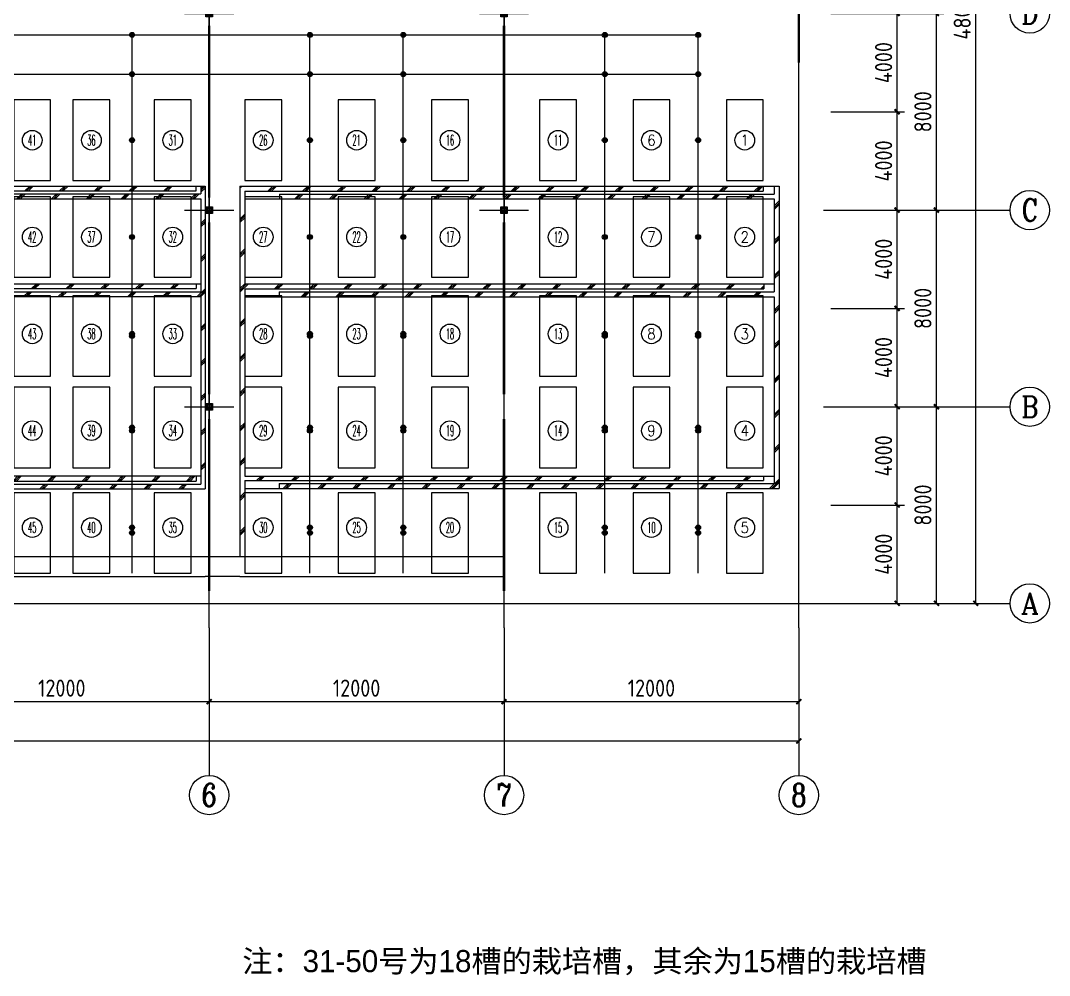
# Model space of a CAD drawing. Header units: inches. Extents: x 185496 to 352137, y 107182 to 179410.
# Drawn here: x 308576 to 350454, y 107182 to 146032 of the extents above; entities that cross this region are included whole.
import ezdxf
from ezdxf.enums import TextEntityAlignment as Align

# ---------------------------------------------------------------- set-up
doc = ezdxf.new("R2010")
doc.units = ezdxf.units.IN
doc.header["$MEASUREMENT"] = 0
doc.linetypes.add('DOTE', pattern=[2.42, 2, -0.2, 0.02, -0.2])
for name, color, linetype in [('AXIS', 3, 'Continuous'), ('AXIS_TEXT', 7, 'Continuous'), ('DOTE', 8, 'DOTE')]:
    doc.layers.add(name, color=color, linetype=linetype)
doc.styles.add('_TCH_AXIS', font='COMPLEX', dxfattribs={"bigfont": 'GBCBIG'})
doc.styles.add('COMPLEX', font='COMPLEX')
doc.styles.get("Standard").update_dxf_attribs({"font": 'arial.ttf'})
doc.styles.add('STANDARD_T3', font='gbenor.shx', dxfattribs={"bigfont": 'gbcbig.shx'})
doc.dimstyles.new('_TCH_ARCH&&200', dxfattribs={"dimtxt": 700, "dimasz": 200, "dimexe": 300, "dimexo": 300, "dimgap": 200, "dimtad": 1, "dimdec": 0, "dimzin": 0, "dimdsep": 46, "dimtxsty": 'STANDARD_T3', "dimblk": 'ARCHTICK', "dimcen": 0.09, "dimclrt": 7, "dimadec": 0, "dimazin": 2, "dimtfac": 1, "dimtdec": 0, "dimtix": 1, "dimtmove": 2, "dimatfit": 3, "dimtolj": 1, "dimtzin": 0, "dimarcsym": 0})

# ---------------------------------------------------------------- blocks, each defined once
blk = doc.blocks.new('_ArchTick')
at = {"color": 0, "linetype": 'ByBlock', "const_width": 0.4}
blk.add_lwpolyline([(-0.5, -0.5), (0.5, 0.5)], dxfattribs=at)
blk = doc.blocks.new('*D171')
at = {"layer": 'AXIS', "color": 0, "lineweight": -2, "transparency": 16777216}
for p, q in [((341554, 126321), (344554, 126321)), ((344254, 122321), (344254, 126321)), ((341554, 122321), (344554, 122321))]:
    blk.add_line(p, q, dxfattribs=at)
at = {"layer": 'Defpoints', "color": 0, "transparency": 16777216}
for p in [(341254, 126321), (344254, 126321), (341254, 122321)]:
    blk.add_point(p, dxfattribs=at)
at = {"layer": 'AXIS', "color": 0, "lineweight": -2, "transparency": 16777216, "xscale": 200, "yscale": 200, "zscale": 200}
for p, rotation in [((344254, 126321), 90), ((344254, 122321), 270)]:
    blk.add_blockref('_ArchTick', p, dxfattribs=dict(at, rotation=rotation))
at = {"layer": 'AXIS', "color": 7, "transparency": 16777216, "insert": (343704, 124321), "char_height": 700, "attachment_point": 5, "rotation": 90, "style": 'STANDARD_T3'}
blk.add_mtext('\\A1;4000', dxfattribs=at)
blk = doc.blocks.new('*D172')
at = {"layer": 'AXIS', "color": 0, "lineweight": -2, "transparency": 16777216}
for p, q in [((341554, 130321), (344554, 130321)), ((344254, 126321), (344254, 130321)), ((341554, 126321), (344554, 126321))]:
    blk.add_line(p, q, dxfattribs=at)
at = {"layer": 'Defpoints', "color": 0, "transparency": 16777216}
for p in [(341254, 130321), (344254, 130321), (341254, 126321)]:
    blk.add_point(p, dxfattribs=at)
at = {"layer": 'AXIS', "color": 0, "lineweight": -2, "transparency": 16777216, "xscale": 200, "yscale": 200, "zscale": 200}
for p, rotation in [((344254, 130321), 90), ((344254, 126321), 270)]:
    blk.add_blockref('_ArchTick', p, dxfattribs=dict(at, rotation=rotation))
at = {"layer": 'AXIS', "color": 7, "transparency": 16777216, "insert": (343704, 128321), "char_height": 700, "attachment_point": 5, "rotation": 90, "style": 'STANDARD_T3'}
blk.add_mtext('\\A1;4000', dxfattribs=at)
blk = doc.blocks.new('*D173')
at = {"layer": 'AXIS', "color": 0, "lineweight": -2, "transparency": 16777216}
for p, q in [((341554, 134321), (344554, 134321)), ((344254, 130321), (344254, 134321)), ((341554, 130321), (344554, 130321))]:
    blk.add_line(p, q, dxfattribs=at)
at = {"layer": 'Defpoints', "color": 0, "transparency": 16777216}
for p in [(341254, 134321), (344254, 134321), (341254, 130321)]:
    blk.add_point(p, dxfattribs=at)
at = {"layer": 'AXIS', "color": 0, "lineweight": -2, "transparency": 16777216, "xscale": 200, "yscale": 200, "zscale": 200}
for p, rotation in [((344254, 134321), 90), ((344254, 130321), 270)]:
    blk.add_blockref('_ArchTick', p, dxfattribs=dict(at, rotation=rotation))
at = {"layer": 'AXIS', "color": 7, "transparency": 16777216, "insert": (343704, 132321), "char_height": 700, "attachment_point": 5, "rotation": 90, "style": 'STANDARD_T3'}
blk.add_mtext('\\A1;4000', dxfattribs=at)
blk = doc.blocks.new('*D174')
at = {"layer": 'AXIS', "color": 0, "lineweight": -2, "transparency": 16777216}
for p, q in [((341554, 138321), (344554, 138321)), ((344254, 134321), (344254, 138321)), ((341554, 134321), (344554, 134321))]:
    blk.add_line(p, q, dxfattribs=at)
at = {"layer": 'Defpoints', "color": 0, "transparency": 16777216}
for p in [(341254, 138321), (344254, 138321), (341254, 134321)]:
    blk.add_point(p, dxfattribs=at)
at = {"layer": 'AXIS', "color": 0, "lineweight": -2, "transparency": 16777216, "xscale": 200, "yscale": 200, "zscale": 200}
for p, rotation in [((344254, 138321), 90), ((344254, 134321), 270)]:
    blk.add_blockref('_ArchTick', p, dxfattribs=dict(at, rotation=rotation))
at = {"layer": 'AXIS', "color": 7, "transparency": 16777216, "insert": (343704, 136321), "char_height": 700, "attachment_point": 5, "rotation": 90, "style": 'STANDARD_T3'}
blk.add_mtext('\\A1;4000', dxfattribs=at)
blk = doc.blocks.new('*D175')
at = {"layer": 'AXIS', "color": 0, "lineweight": -2, "transparency": 16777216}
for p, q in [((341554, 142321), (344554, 142321)), ((344254, 138321), (344254, 142321)), ((341554, 138321), (344554, 138321))]:
    blk.add_line(p, q, dxfattribs=at)
at = {"layer": 'Defpoints', "color": 0, "transparency": 16777216}
for p in [(341254, 142321), (344254, 142321), (341254, 138321)]:
    blk.add_point(p, dxfattribs=at)
at = {"layer": 'AXIS', "color": 0, "lineweight": -2, "transparency": 16777216, "xscale": 200, "yscale": 200, "zscale": 200}
for p, rotation in [((344254, 142321), 90), ((344254, 138321), 270)]:
    blk.add_blockref('_ArchTick', p, dxfattribs=dict(at, rotation=rotation))
at = {"layer": 'AXIS', "color": 7, "transparency": 16777216, "insert": (343704, 140321), "char_height": 700, "attachment_point": 5, "rotation": 90, "style": 'STANDARD_T3'}
blk.add_mtext('\\A1;4000', dxfattribs=at)
blk = doc.blocks.new('*D176')
at = {"layer": 'AXIS', "color": 0, "lineweight": -2, "transparency": 16777216}
for p, q in [((341554, 146321), (344554, 146321)), ((344254, 142321), (344254, 146321)), ((341554, 142321), (344554, 142321))]:
    blk.add_line(p, q, dxfattribs=at)
at = {"layer": 'Defpoints', "color": 0, "transparency": 16777216}
for p in [(341254, 146321), (344254, 146321), (341254, 142321)]:
    blk.add_point(p, dxfattribs=at)
at = {"layer": 'AXIS', "color": 0, "lineweight": -2, "transparency": 16777216, "xscale": 200, "yscale": 200, "zscale": 200}
for p, rotation in [((344254, 146321), 90), ((344254, 142321), 270)]:
    blk.add_blockref('_ArchTick', p, dxfattribs=dict(at, rotation=rotation))
at = {"layer": 'AXIS', "color": 7, "transparency": 16777216, "insert": (343704, 144321), "char_height": 700, "attachment_point": 5, "rotation": 90, "style": 'STANDARD_T3'}
blk.add_mtext('\\A1;4000', dxfattribs=at)
blk = doc.blocks.new('*D183')
at = {"layer": 'AXIS', "color": 0, "lineweight": -2, "transparency": 16777216}
for p, q in [((341554, 130321), (346154, 130321)), ((345854, 122321), (345854, 130321)), ((341554, 122321), (346154, 122321))]:
    blk.add_line(p, q, dxfattribs=at)
at = {"layer": 'Defpoints', "color": 0, "transparency": 16777216}
for p in [(341254, 130321), (345854, 130321), (341254, 122321)]:
    blk.add_point(p, dxfattribs=at)
at = {"layer": 'AXIS', "color": 0, "lineweight": -2, "transparency": 16777216, "xscale": 200, "yscale": 200, "zscale": 200}
for p, rotation in [((345854, 130321), 90), ((345854, 122321), 270)]:
    blk.add_blockref('_ArchTick', p, dxfattribs=dict(at, rotation=rotation))
at = {"layer": 'AXIS', "color": 7, "transparency": 16777216, "insert": (345304, 126321), "char_height": 700, "attachment_point": 5, "rotation": 90, "style": 'STANDARD_T3'}
blk.add_mtext('\\A1;8000', dxfattribs=at)
blk = doc.blocks.new('*D184')
at = {"layer": 'AXIS', "color": 0, "lineweight": -2, "transparency": 16777216}
for p, q in [((341554, 138321), (346154, 138321)), ((345854, 130321), (345854, 138321)), ((341554, 130321), (346154, 130321))]:
    blk.add_line(p, q, dxfattribs=at)
at = {"layer": 'Defpoints', "color": 0, "transparency": 16777216}
for p in [(341254, 138321), (345854, 138321), (341254, 130321)]:
    blk.add_point(p, dxfattribs=at)
at = {"layer": 'AXIS', "color": 0, "lineweight": -2, "transparency": 16777216, "xscale": 200, "yscale": 200, "zscale": 200}
for p, rotation in [((345854, 138321), 90), ((345854, 130321), 270)]:
    blk.add_blockref('_ArchTick', p, dxfattribs=dict(at, rotation=rotation))
at = {"layer": 'AXIS', "color": 7, "transparency": 16777216, "insert": (345304, 134321), "char_height": 700, "attachment_point": 5, "rotation": 90, "style": 'STANDARD_T3'}
blk.add_mtext('\\A1;8000', dxfattribs=at)
blk = doc.blocks.new('*D185')
at = {"layer": 'AXIS', "color": 0, "lineweight": -2, "transparency": 16777216}
for p, q in [((341554, 146321), (346154, 146321)), ((345854, 138321), (345854, 146321)), ((341554, 138321), (346154, 138321))]:
    blk.add_line(p, q, dxfattribs=at)
at = {"layer": 'Defpoints', "color": 0, "transparency": 16777216}
for p in [(341254, 146321), (345854, 146321), (341254, 138321)]:
    blk.add_point(p, dxfattribs=at)
at = {"layer": 'AXIS', "color": 0, "lineweight": -2, "transparency": 16777216, "xscale": 200, "yscale": 200, "zscale": 200}
for p, rotation in [((345854, 146321), 90), ((345854, 138321), 270)]:
    blk.add_blockref('_ArchTick', p, dxfattribs=dict(at, rotation=rotation))
at = {"layer": 'AXIS', "color": 7, "transparency": 16777216, "insert": (345304, 142321), "char_height": 700, "attachment_point": 5, "rotation": 90, "style": 'STANDARD_T3'}
blk.add_mtext('\\A1;8000', dxfattribs=at)
blk = doc.blocks.new('*D189')
at = {"layer": 'AXIS', "color": 0, "lineweight": -2, "transparency": 16777216}
for p, q in [((341554, 170321), (347754, 170321)), ((347454, 122321), (347454, 170321)), ((341554, 122321), (347754, 122321))]:
    blk.add_line(p, q, dxfattribs=at)
at = {"layer": 'Defpoints', "color": 0, "transparency": 16777216}
for p in [(341254, 170321), (347454, 170321), (341254, 122321)]:
    blk.add_point(p, dxfattribs=at)
at = {"layer": 'AXIS', "color": 0, "lineweight": -2, "transparency": 16777216, "xscale": 200, "yscale": 200, "zscale": 200}
for p, rotation in [((347454, 170321), 90), ((347454, 122321), 270)]:
    blk.add_blockref('_ArchTick', p, dxfattribs=dict(at, rotation=rotation))
at = {"layer": 'AXIS', "color": 7, "transparency": 16777216, "insert": (346904, 146321), "char_height": 700, "attachment_point": 5, "rotation": 90, "style": 'STANDARD_T3'}
blk.add_mtext('\\A1;48000', dxfattribs=at)
blk = doc.blocks.new('*D202')
at = {"layer": 'AXIS', "color": 0, "lineweight": -2, "transparency": 16777216}
for p, q in [((304254, 121021), (304254, 118021)), ((316254, 121021), (316254, 118021)), ((304254, 118321), (316254, 118321))]:
    blk.add_line(p, q, dxfattribs=at)
at = {"layer": 'Defpoints', "color": 0, "transparency": 16777216}
for p in [(304254, 121321), (316254, 121321), (316254, 118321)]:
    blk.add_point(p, dxfattribs=at)
at = {"layer": 'AXIS', "color": 0, "lineweight": -2, "transparency": 16777216, "xscale": 200, "yscale": 200, "zscale": 200, "rotation": 180}
blk.add_blockref('_ArchTick', (304254, 118321), dxfattribs=at)
at = {"layer": 'AXIS', "color": 0, "lineweight": -2, "transparency": 16777216, "xscale": 200, "yscale": 200, "zscale": 200}
blk.add_blockref('_ArchTick', (316254, 118321), dxfattribs=at)
at = {"layer": 'AXIS', "color": 7, "transparency": 16777216, "insert": (310254, 118871), "char_height": 700, "attachment_point": 5, "style": 'STANDARD_T3'}
blk.add_mtext('\\A1;12000', dxfattribs=at)
blk = doc.blocks.new('*D203')
at = {"layer": 'AXIS', "color": 0, "lineweight": -2, "transparency": 16777216}
for p, q in [((316254, 121021), (316254, 118021)), ((328254, 121021), (328254, 118021)), ((316254, 118321), (328254, 118321))]:
    blk.add_line(p, q, dxfattribs=at)
at = {"layer": 'Defpoints', "color": 0, "transparency": 16777216}
for p in [(316254, 121321), (328254, 121321), (328254, 118321)]:
    blk.add_point(p, dxfattribs=at)
at = {"layer": 'AXIS', "color": 0, "lineweight": -2, "transparency": 16777216, "xscale": 200, "yscale": 200, "zscale": 200, "rotation": 180}
blk.add_blockref('_ArchTick', (316254, 118321), dxfattribs=at)
at = {"layer": 'AXIS', "color": 0, "lineweight": -2, "transparency": 16777216, "xscale": 200, "yscale": 200, "zscale": 200}
blk.add_blockref('_ArchTick', (328254, 118321), dxfattribs=at)
at = {"layer": 'AXIS', "color": 7, "transparency": 16777216, "insert": (322254, 118871), "char_height": 700, "attachment_point": 5, "style": 'STANDARD_T3'}
blk.add_mtext('\\A1;12000', dxfattribs=at)
blk = doc.blocks.new('*D204')
at = {"layer": 'AXIS', "color": 0, "lineweight": -2, "transparency": 16777216}
for p, q in [((328254, 121021), (328254, 118021)), ((340254, 121021), (340254, 118021)), ((328254, 118321), (340254, 118321))]:
    blk.add_line(p, q, dxfattribs=at)
at = {"layer": 'Defpoints', "color": 0, "transparency": 16777216}
for p in [(328254, 121321), (340254, 121321), (340254, 118321)]:
    blk.add_point(p, dxfattribs=at)
at = {"layer": 'AXIS', "color": 0, "lineweight": -2, "transparency": 16777216, "xscale": 200, "yscale": 200, "zscale": 200, "rotation": 180}
blk.add_blockref('_ArchTick', (328254, 118321), dxfattribs=at)
at = {"layer": 'AXIS', "color": 0, "lineweight": -2, "transparency": 16777216, "xscale": 200, "yscale": 200, "zscale": 200}
blk.add_blockref('_ArchTick', (340254, 118321), dxfattribs=at)
at = {"layer": 'AXIS', "color": 7, "transparency": 16777216, "insert": (334254, 118871), "char_height": 700, "attachment_point": 5, "style": 'STANDARD_T3'}
blk.add_mtext('\\A1;12000', dxfattribs=at)
blk = doc.blocks.new('*D205')
at = {"layer": 'AXIS', "color": 0, "lineweight": -2, "transparency": 16777216}
for p, q in [((256254, 121021), (256254, 116421)), ((340254, 121021), (340254, 116421)), ((256254, 116721), (340254, 116721))]:
    blk.add_line(p, q, dxfattribs=at)
at = {"layer": 'Defpoints', "color": 0, "transparency": 16777216}
for p in [(256254, 121321), (340254, 121321), (340254, 116721)]:
    blk.add_point(p, dxfattribs=at)
at = {"layer": 'AXIS', "color": 0, "lineweight": -2, "transparency": 16777216, "xscale": 200, "yscale": 200, "zscale": 200, "rotation": 180}
blk.add_blockref('_ArchTick', (256254, 116721), dxfattribs=at)
at = {"layer": 'AXIS', "color": 0, "lineweight": -2, "transparency": 16777216, "xscale": 200, "yscale": 200, "zscale": 200}
blk.add_blockref('_ArchTick', (340254, 116721), dxfattribs=at)
at = {"layer": 'AXIS', "color": 7, "transparency": 16777216, "insert": (298254, 117271), "char_height": 700, "attachment_point": 5, "style": 'STANDARD_T3'}
blk.add_mtext('\\A1;84000', dxfattribs=at)
blk = doc.blocks.new('_AXISO')
blk.add_circle((0, 0), 0.5)
at = {"layer": 'AXIS_TEXT', "style": 'COMPLEX', "width": 1.041667}
blk.add_attdef('A', text='', height=0.56, dxfattribs=at).set_placement((-0.25, -0.28), (0.25, -0.28), align=Align.FIT)
blk = doc.blocks.new('1')
at = {"color": 1}
for p, q in [((60056, 73131), (60056, 71131)), ((59056, 72131), (61056, 72131)), ((59921, 72236), (60191, 72236)), ((59951, 71996), (59951, 72266)), ((60161, 72266), (60161, 71996)), ((60191, 72026), (59921, 72026))]:
    blk.add_line(p, q, dxfattribs=at)
at = {"color": 3}
for points in [[(59921, 72266), (60191, 72266), (60191, 71996), (59921, 71996)], [(59981, 72206), (60131, 72206), (60131, 72056), (59981, 72056)], [(59985, 72202), (60127, 72202), (60127, 72060), (59985, 72060)]]:
    blk.add_lwpolyline(points, close=True, dxfattribs=at)
for centre in [(59951, 72236), (59951, 72026), (60161, 72236), (60161, 72026)]:
    blk.add_circle(centre, 10, dxfattribs=at)
blk = doc.blocks.new('*U8')
at = {"color": 30, "ltscale": 100}
for points in [[(-4550, 6355), (-3050, 6355), (-3050, 9625), (-4550, 9625)], [(-750, 6355), (750, 6355), (750, 9625), (-750, 9625)], [(3050, 6355), (4550, 6355), (4550, 9625), (3050, 9625)], [(-4550, 2415), (-3050, 2415), (-3050, 5685), (-4550, 5685)], [(-750, 2415), (750, 2415), (750, 5685), (-750, 5685)], [(3050, 2415), (4550, 2415), (4550, 5685), (3050, 5685)], [(-4550, -1615), (-3050, -1615), (-3050, 1655), (-4550, 1655)], [(-750, -1615), (750, -1615), (750, 1655), (-750, 1655)], [(3050, -1615), (4550, -1615), (4550, 1655), (3050, 1655)], [(-4550, -5335), (-3050, -5335), (-3050, -2065), (-4550, -2065)], [(-750, -5335), (750, -5335), (750, -2065), (-750, -2065)], [(3050, -5335), (4550, -5335), (4550, -2065), (3050, -2065)], [(-4550, -9625), (-3050, -9625), (-3050, -6355), (-4550, -6355)], [(-750, -9625), (750, -9625), (750, -6355), (-750, -6355)], [(3050, -9625), (4550, -9625), (4550, -6355), (3050, -6355)]]:
    blk.add_lwpolyline(points, close=True, dxfattribs=at)
blk = doc.blocks.new('*U7')
at = {"color": 0, "linetype": 'ByBlock', "lineweight": -2, "transparency": 16777216}
for p in [(0, 0), (12000, 0)]:
    blk.add_blockref('*U8', p, dxfattribs=at)
blk = doc.blocks.new('zaipeijia')
at = {"color": 30, "ltscale": 100}
for points in [[(737787, -359643), (739287, -359643), (739287, -356373), (737787, -356373)], [(740197, -359643), (741697, -359643), (741697, -356373), (740197, -356373)], [(743507, -359643), (745007, -359643), (745007, -356373), (743507, -356373)], [(737787, -363583), (739287, -363583), (739287, -360313), (737787, -360313)], [(740197, -363583), (741697, -363583), (741697, -360313), (740197, -360313)], [(743507, -363583), (745007, -363583), (745007, -360313), (743507, -360313)], [(737787, -367613), (739287, -367613), (739287, -364343), (737787, -364343)], [(740197, -367613), (741697, -367613), (741697, -364343), (740197, -364343)], [(743507, -367613), (745007, -367613), (745007, -364343), (743507, -364343)], [(737787, -371333), (739287, -371333), (739287, -368063), (737787, -368063)], [(740197, -371333), (741697, -371333), (741697, -368063), (740197, -368063)], [(743507, -371333), (745007, -371333), (745007, -368063), (743507, -368063)], [(737787, -375623), (739287, -375623), (739287, -372353), (737787, -372353)], [(740197, -375623), (741697, -375623), (741697, -372353), (740197, -372353)], [(743507, -375623), (745007, -375623), (745007, -372353), (743507, -372353)]]:
    blk.add_lwpolyline(points, close=True, dxfattribs=at)
at = {"color": 30}
blk.add_blockref('*U7', (751742, -365998), dxfattribs=at)
blk = doc.blocks.new('digou')
h = blk.add_hatch()
h.set_pattern_fill('JIS_RC_10', color=256, style=0)
h.set_pattern_definition([(45, (3167.268, 0), (-7.07107, 7.07107), []), (45, (3167.993, 0), (-7.07107, 7.07107), []), (45, (3168.718, 0), (-7.07107, 7.07107), [])])
h.paths.add_polyline_path([(4683.23, 616.58), (4086.38, 616.58), (3898.03, 616.58), (3898.03, 613.68), (4086.38, 613.68), (4340.73, 613.68), (4340.73, 380.4), (4343.63, 380.4), (4343.63, 613.68), (4683.23, 613.68)])
h.paths.add_polyline_path([(4348.73, 411.15), (4446.03, 411.15), (4446.03, 413.25), (4348.73, 413.25), (4348.73, 489.45), (4446.03, 489.45), (4446.03, 491.45), (4348.73, 491.45), (4348.73, 529.2), (4446.03, 529.2), (4446.03, 531.2), (4344.88, 531.2), (4344.88, 380.4), (4348.73, 380.4)], flags=17)
h.paths.add_polyline_path([(4449.63, 531.2), (4447.93, 531.2), (4447.93, 527.95), (4355.98, 527.95), (4355.98, 525.95), (4447.93, 525.95), (4447.93, 488.2), (4355.98, 488.2), (4355.98, 486.25), (4447.93, 486.25), (4447.93, 409.9), (4355.93, 409.9), (4355.93, 408.05), (4449.63, 408.05)], flags=17)
h.paths.add_polyline_path([(4108.73, 528.8), (4319.53, 528.8), (4319.53, 530.75), (4104.78, 530.75), (4104.78, 408.35), (4108.73, 408.35), (4108.73, 410.2), (4108.73, 411.45), (4319.93, 411.45), (4319.93, 413.35), (4108.73, 413.35), (4108.73, 489.25), (4319.93, 489.25), (4319.93, 491.25), (4108.73, 491.25)], flags=17)
h.paths.add_polyline_path([(4326.13, 530.75), (4324.23, 530.75), (4324.23, 527.55), (4122.83, 527.55), (4122.83, 525.55), (4324.23, 525.55), (4324.23, 488), (4122.93, 488), (4122.93, 486.05), (4324.23, 486.05), (4324.23, 410.2), (4122.83, 410.2), (4122.83, 408.35), (4324.23, 408.35), (4326.13, 408.35)], flags=17)
h.paths.add_polyline_path([(3868.98, 528.78), (4078.28, 528.78), (4078.28, 530.68), (3860.58, 530.68), (3860.58, 499.3), (3868.98, 499.3)])
h.paths.add_polyline_path([(4086.38, 530.68), (4084.48, 530.68), (4084.48, 527.58), (3876.08, 527.58), (3876.08, 525.55), (4084.48, 525.55), (4084.48, 488.35), (3875.53, 488.35), (3875.53, 486.15), (4084.48, 486.15), (4084.48, 409.95), (3876.43, 409.95), (3876.43, 408.15), (4086.38, 408.15)])
h.paths.add_polyline_path([(4079.63, 491.45), (3868.98, 491.45), (3868.98, 489.55), (4079.63, 489.55)])
h.paths.add_polyline_path([(4465.83, 529.1), (4676.88, 529.1), (4676.88, 531.2), (4463.83, 531.2), (4463.83, 380.4), (4465.83, 380.4), (4465.83, 411.4), (4676.98, 411.4), (4676.98, 413.2), (4465.83, 413.2), (4465.83, 489.35), (4677.13, 489.35), (4677.13, 491.45), (4465.83, 491.45)], flags=17)
h.paths.add_polyline_path([(4683.33, 531.2), (4681.33, 531.2), (4681.33, 527.85), (4479.98, 527.85), (4479.98, 525.95), (4681.33, 525.95), (4681.33, 488.1), (4479.83, 488.1), (4479.83, 486.05), (4681.33, 486.05), (4681.33, 410.1), (4479.83, 410.1), (4479.83, 408.1), (4683.33, 408.1)])
for p, q in [((4343.63, 531.2), (4449.63, 531.2)), ((4348.73, 529.2), (4446.03, 529.2)), ((4355.98, 527.95), (4447.93, 527.95)), ((4446.03, 529.2), (4446.03, 531.2)), ((4447.93, 531.2), (4447.93, 527.95)), ((4449.63, 531.2), (4449.63, 408.05)), ((4463.83, 531.2), (4683.33, 531.2)), ((4463.83, 531.2), (4463.83, 380.4)), ((4465.83, 529.1), (4676.88, 529.1)), ((4465.83, 529.1), (4465.83, 491.45)), ((4479.98, 527.85), (4681.33, 527.85)), ((4479.98, 527.85), (4479.98, 525.95)), ((4676.88, 531.2), (4676.88, 529.1)), ((4681.33, 531.2), (4681.33, 527.85)), ((4683.33, 531.2), (4683.33, 408.1)), ((4348.73, 525.95), (4447.93, 525.95)), ((4447.93, 525.95), (4447.93, 488.2)), ((4465.83, 525.95), (4681.33, 525.95)), ((4681.33, 525.95), (4681.33, 488.1)), ((4348.73, 491.45), (4447.93, 491.45)), ((4446.03, 491.45), (4446.03, 491.45)), ((4446.03, 491.45), (4446.03, 489.45)), ((4465.83, 491.45), (4681.33, 491.45)), ((4677.13, 491.45), (4677.13, 489.35)), ((4348.73, 489.45), (4446.03, 489.45)), ((4348.73, 486.25), (4447.93, 486.25)), ((4355.98, 488.2), (4447.93, 488.2)), ((4447.93, 486.25), (4447.93, 409.9)), ((4465.83, 489.35), (4677.13, 489.35)), ((4465.83, 489.35), (4465.83, 413.2)), ((4465.83, 486.05), (4681.33, 486.05)), ((4479.83, 488.1), (4681.33, 488.1)), ((4479.83, 488.1), (4479.83, 486.05)), ((4681.33, 486.05), (4681.33, 410.1)), ((4348.73, 413.25), (4447.93, 413.25)), ((4348.73, 411.15), (4446.03, 411.15)), ((4446.03, 413.25), (4446.03, 411.15)), ((4465.83, 413.2), (4681.33, 413.2)), ((4465.83, 411.4), (4676.98, 411.4)), ((4465.83, 411.4), (4465.83, 380.4)), ((4676.98, 413.2), (4676.98, 411.4)), ((4348.73, 408.05), (4449.63, 408.05)), ((4355.93, 409.9), (4447.93, 409.9)), ((4465.83, 408.1), (4683.33, 408.1)), ((4479.83, 410.1), (4681.33, 410.1)), ((4479.83, 410.1), (4479.83, 408.1)), ((4340.73, 380.4), (4449.63, 380.4)), ((4449.63, 380.4), (4463.83, 380.4)), ((4463.83, 380.4), (4571.33, 380.4)), ((4571.33, 380.4), (4571.33, 372.3)), ((4340.73, 372.3), (4449.63, 372.3)), ((4463.83, 372.3), (4449.63, 372.3)), ((4463.83, 372.3), (4571.33, 372.3))]:
    blk.add_line(p, q)
blk = doc.blocks.new('digou1')
blk.add_blockref('digou', (0, 0))
blk = doc.blocks.new('AGVpoints')
at = {"ltscale": 100}
h = blk.add_hatch(color=30, dxfattribs=at)
h.dxf.hatch_style = 1
h.paths.add_polyline_path([(823850, -330934, 1), (824050, -330934, 1)])
at = {"color": 30, "ltscale": 100}
blk.add_circle((823950, -330934), 100, dxfattribs=at)

msp = doc.modelspace()

# ---------------------------------------------------------------- linework, layer by layer
at = {"color": 5, "ltscale": 100}
for p, q in [((261774.72, 145447.74), (336153.68, 145447.67)), ((313113.69, 123550.88), (313113.71, 145447.69)), ((320353.69, 123550.88), (320353.56, 145447.68)), ((324153.69, 123550.88), (324153.56, 145447.68)), ((332353.69, 123550.88), (332353.56, 145447.67)), ((336153.69, 123550.88), (336153.71, 145447.67)), ((261774.73, 143849.01), (336153.68, 143848.93))]:
    msp.add_line(p, q, dxfattribs=at)
at = {"color": 3, "const_width": 100}
msp.add_lwpolyline([(340253.69, 148320.88), (340253.69, 144320.88)], dxfattribs=at)
at = {"color": 2, "const_width": 100}
for points in [[(316253.69, 138820.88), (316253.69, 145820.88)], [(328253.69, 138820.88), (328253.69, 145820.88)], [(316253.69, 130820.88), (316253.69, 137820.88)], [(328253.69, 130820.88), (328253.69, 137820.88)], [(316253.69, 122820.88), (316253.69, 129820.88)], [(328253.69, 122820.88), (328253.69, 129820.88)]]:
    msp.add_lwpolyline(points, dxfattribs=at)
at = {"layer": 'AXIS'}
for p, q in [((341253.69, 138320.88), (348853.69, 138320.88)), ((341253.69, 130320.88), (348853.69, 130320.88)), ((341253.69, 122320.88), (348853.69, 122320.88)), ((316253.69, 121320.88), (316253.69, 115320.88)), ((328253.69, 121320.88), (328253.69, 115320.88)), ((340253.69, 121320.88), (340253.69, 115320.88))]:
    msp.add_line(p, q, dxfattribs=at)
at = {"layer": 'DOTE'}
for p, q in [((316253.69, 121320.88), (316253.69, 171320.88)), ((328253.69, 121320.88), (328253.69, 171320.88)), ((340253.69, 121320.88), (340253.69, 171320.88)), ((255253.69, 122320.88), (341253.69, 122320.88))]:
    msp.add_line(p, q, dxfattribs=at)

# ---------------------------------------------------------------- block references
at = {"xscale": 100, "yscale": 100, "zscale": 100}
msp.add_blockref('digou1', (-128879.54, 86181.34), dxfattribs=at)
for p in [(256197.52, 74190), (268197.52, 74190), (256197.52, 66190), (268197.52, 66190), (256197.52, 58190)]:
    msp.add_blockref('1', p)
at = {"color": 30}
for name, p in [('AGVpoints', (-510836.58, 476382.15)), ('AGVpoints', (-503596.45, 476382.12)), ('AGVpoints', (-499796.45, 476382.14)), ('AGVpoints', (-491596.46, 476382.11)), ('AGVpoints', (-487796.46, 476382.13)), ('AGVpoints', (-510836.56, 474783.4)), ('AGVpoints', (-503596.45, 474783.4)), ('AGVpoints', (-499796.45, 474783.4)), ('AGVpoints', (-491596.45, 474783.4)), ('AGVpoints', (-487796.45, 474783.4)), ('zaipeijia', (-429488.06, 499173.61)), ('AGVpoints', (-510836.54, 472100.34)), ('AGVpoints', (-503596.54, 472100.34)), ('AGVpoints', (-499796.54, 472100.34)), ('AGVpoints', (-491596.54, 472100.34)), ('AGVpoints', (-487796.54, 472100.34)), ('AGVpoints', (-510836.54, 468160.34)), ('AGVpoints', (-510836.44, 468160.34)), ('AGVpoints', (-503596.54, 468160.34)), ('AGVpoints', (-503596.44, 468160.34)), ('AGVpoints', (-499796.54, 468160.34)), ('AGVpoints', (-499796.44, 468160.34)), ('AGVpoints', (-491596.54, 468160.34)), ('AGVpoints', (-491596.44, 468160.34)), ('AGVpoints', (-487796.54, 468160.34)), ('AGVpoints', (-487796.44, 468160.34)), ('AGVpoints', (-510836.54, 464220.34)), ('AGVpoints', (-510836.44, 464130.34)), ('AGVpoints', (-503596.54, 464220.34)), ('AGVpoints', (-503596.44, 464130.34)), ('AGVpoints', (-499796.54, 464220.34)), ('AGVpoints', (-499796.44, 464130.34)), ('AGVpoints', (-491596.54, 464220.34)), ('AGVpoints', (-491596.44, 464130.34)), ('AGVpoints', (-487796.54, 464220.34)), ('AGVpoints', (-487796.44, 464130.34)), ('AGVpoints', (-510836.54, 460280.34)), ('AGVpoints', (-510836.44, 460410.34)), ('AGVpoints', (-503596.54, 460280.34)), ('AGVpoints', (-503596.44, 460410.34)), ('AGVpoints', (-499796.54, 460280.34)), ('AGVpoints', (-499796.44, 460410.34)), ('AGVpoints', (-491596.54, 460280.34)), ('AGVpoints', (-491596.44, 460410.34)), ('AGVpoints', (-487796.54, 460280.34)), ('AGVpoints', (-487796.44, 460410.34)), ('AGVpoints', (-510836.54, 456340.34)), ('AGVpoints', (-510836.44, 456120.34)), ('AGVpoints', (-503596.54, 456340.34)), ('AGVpoints', (-503596.44, 456120.34)), ('AGVpoints', (-499796.54, 456340.34)), ('AGVpoints', (-499796.44, 456120.34)), ('AGVpoints', (-491596.54, 456340.34)), ('AGVpoints', (-491596.44, 456120.34)), ('AGVpoints', (-487796.54, 456340.34)), ('AGVpoints', (-487796.44, 456120.34))]:
    msp.add_blockref(name, p, dxfattribs=at)
at = {"layer": 'AXIS'}
ref = msp.add_blockref('_AXISO', (349653.69, 146320.88), dxfattribs=dict(at, xscale=1600, yscale=1600, zscale=1600))
ref.add_attrib('A', 'D', dxfattribs={"layer": 'AXIS_TEXT', "height": 870.51, "style": '_TCH_AXIS'}).set_placement((349301.33, 145885.62), (350006.04, 145885.62), align=Align.FIT)
ref = msp.add_blockref('_AXISO', (309048.69, 141165.88), dxfattribs=dict(at, xscale=800, yscale=800, zscale=800))
ref.add_attrib('A', '41', dxfattribs={"layer": 'AXIS_TEXT', "height": 445.442, "style": '_TCH_AXIS', "width": 0.533333}).set_placement((308878.99, 140943.16), (309218.38, 140943.16), align=Align.FIT)
ref = msp.add_blockref('_AXISO', (311458.69, 141165.88), dxfattribs=dict(at, xscale=800, yscale=800, zscale=800))
ref.add_attrib('A', '36', dxfattribs={"layer": 'AXIS_TEXT', "height": 445.442, "style": '_TCH_AXIS', "width": 0.484848}).set_placement((311288.99, 140943.16), (311628.38, 140943.16), align=Align.FIT)
ref = msp.add_blockref('_AXISO', (314768.69, 141165.88), dxfattribs=dict(at, xscale=800, yscale=800, zscale=800))
ref.add_attrib('A', '31', dxfattribs={"layer": 'AXIS_TEXT', "height": 445.442, "style": '_TCH_AXIS', "width": 0.571429}).set_placement((314598.99, 140943.16), (314938.38, 140943.16), align=Align.FIT)
ref = msp.add_blockref('_AXISO', (318453.69, 141165.88), dxfattribs=dict(at, xscale=800, yscale=800, zscale=800))
ref.add_attrib('A', '26', dxfattribs={"layer": 'AXIS_TEXT', "height": 445.442, "style": '_TCH_AXIS', "width": 0.470588}).set_placement((318283.99, 140943.16), (318623.38, 140943.16), align=Align.FIT)
ref = msp.add_blockref('_AXISO', (322253.69, 141165.88), dxfattribs=dict(at, xscale=800, yscale=800, zscale=800))
ref.add_attrib('A', '21', dxfattribs={"layer": 'AXIS_TEXT', "height": 445.442, "style": '_TCH_AXIS', "width": 0.551724}).set_placement((322083.99, 140943.16), (322423.38, 140943.16), align=Align.FIT)
ref = msp.add_blockref('_AXISO', (326053.69, 141165.88), dxfattribs=dict(at, xscale=800, yscale=800, zscale=800))
ref.add_attrib('A', '16', dxfattribs={"layer": 'AXIS_TEXT', "height": 445.442, "style": '_TCH_AXIS', "width": 0.551724}).set_placement((325883.99, 140943.16), (326223.38, 140943.16), align=Align.FIT)
ref = msp.add_blockref('_AXISO', (330453.69, 141165.88), dxfattribs=dict(at, xscale=800, yscale=800, zscale=800))
ref.add_attrib('A', '11', dxfattribs={"layer": 'AXIS_TEXT', "height": 445.442, "style": '_TCH_AXIS', "width": 0.666667}).set_placement((330283.99, 140943.16), (330623.38, 140943.16), align=Align.FIT)
ref = msp.add_blockref('_AXISO', (334253.69, 141165.88), dxfattribs=dict(at, xscale=800, yscale=800, zscale=800))
ref.add_attrib('A', '6', dxfattribs={"layer": 'AXIS_TEXT', "height": 445.44, "style": '_TCH_AXIS', "width": 1.142857}).set_placement((334083.99, 140943.16), (334423.38, 140943.16), align=Align.FIT)
ref = msp.add_blockref('_AXISO', (338053.69, 141165.88), dxfattribs=dict(at, xscale=800, yscale=800, zscale=800))
ref.add_attrib('A', '1', dxfattribs={"layer": 'AXIS_TEXT', "height": 445.44, "style": '_TCH_AXIS', "width": 1.777778}).set_placement((337883.99, 140943.16), (338223.38, 140943.16), align=Align.FIT)
ref = msp.add_blockref('_AXISO', (349653.69, 138320.88), dxfattribs=dict(at, xscale=1600, yscale=1600, zscale=1600))
ref.add_attrib('A', 'C', dxfattribs={"layer": 'AXIS_TEXT', "height": 911.38, "style": '_TCH_AXIS'}).set_placement((349328.19, 137865.19), (349979.18, 137865.19), align=Align.FIT)
ref = msp.add_blockref('_AXISO', (309048.69, 137225.88), dxfattribs=dict(at, xscale=800, yscale=800, zscale=800))
ref.add_attrib('A', '42', dxfattribs={"layer": 'AXIS_TEXT', "height": 445.442, "style": '_TCH_AXIS', "width": 0.457143}).set_placement((308878.99, 137003.16), (309218.38, 137003.16), align=Align.FIT)
ref = msp.add_blockref('_AXISO', (311458.69, 137225.88), dxfattribs=dict(at, xscale=800, yscale=800, zscale=800))
ref.add_attrib('A', '37', dxfattribs={"layer": 'AXIS_TEXT', "height": 445.442, "style": '_TCH_AXIS', "width": 0.484848}).set_placement((311288.99, 137003.16), (311628.38, 137003.16), align=Align.FIT)
ref = msp.add_blockref('_AXISO', (314768.69, 137225.88), dxfattribs=dict(at, xscale=800, yscale=800, zscale=800))
ref.add_attrib('A', '32', dxfattribs={"layer": 'AXIS_TEXT', "height": 445.442, "style": '_TCH_AXIS', "width": 0.484848}).set_placement((314598.99, 137003.16), (314938.38, 137003.16), align=Align.FIT)
ref = msp.add_blockref('_AXISO', (318453.69, 137225.88), dxfattribs=dict(at, xscale=800, yscale=800, zscale=800))
ref.add_attrib('A', '27', dxfattribs={"layer": 'AXIS_TEXT', "height": 445.442, "style": '_TCH_AXIS', "width": 0.470588}).set_placement((318283.99, 137003.16), (318623.38, 137003.16), align=Align.FIT)
ref = msp.add_blockref('_AXISO', (322253.69, 137225.88), dxfattribs=dict(at, xscale=800, yscale=800, zscale=800))
ref.add_attrib('A', '22', dxfattribs={"layer": 'AXIS_TEXT', "height": 445.442, "style": '_TCH_AXIS', "width": 0.470588}).set_placement((322083.99, 137003.16), (322423.38, 137003.16), align=Align.FIT)
ref = msp.add_blockref('_AXISO', (326053.69, 137225.88), dxfattribs=dict(at, xscale=800, yscale=800, zscale=800))
ref.add_attrib('A', '17', dxfattribs={"layer": 'AXIS_TEXT', "height": 445.442, "style": '_TCH_AXIS', "width": 0.551724}).set_placement((325883.99, 137003.16), (326223.38, 137003.16), align=Align.FIT)
ref = msp.add_blockref('_AXISO', (330453.69, 137225.88), dxfattribs=dict(at, xscale=800, yscale=800, zscale=800))
ref.add_attrib('A', '12', dxfattribs={"layer": 'AXIS_TEXT', "height": 445.442, "style": '_TCH_AXIS', "width": 0.551724}).set_placement((330283.99, 137003.16), (330623.38, 137003.16), align=Align.FIT)
ref = msp.add_blockref('_AXISO', (334253.69, 137225.88), dxfattribs=dict(at, xscale=800, yscale=800, zscale=800))
ref.add_attrib('A', '7', dxfattribs={"layer": 'AXIS_TEXT', "height": 445.44, "style": '_TCH_AXIS', "width": 1.142857}).set_placement((334083.99, 137003.16), (334423.38, 137003.16), align=Align.FIT)
ref = msp.add_blockref('_AXISO', (338053.69, 137225.88), dxfattribs=dict(at, xscale=800, yscale=800, zscale=800))
ref.add_attrib('A', '2', dxfattribs={"layer": 'AXIS_TEXT', "height": 445.44, "style": '_TCH_AXIS', "width": 1.142857}).set_placement((337883.99, 137003.16), (338223.38, 137003.16), align=Align.FIT)
ref = msp.add_blockref('_AXISO', (309048.69, 133285.88), dxfattribs=dict(at, xscale=800, yscale=800, zscale=800))
ref.add_attrib('A', '43', dxfattribs={"layer": 'AXIS_TEXT', "height": 445.442, "style": '_TCH_AXIS', "width": 0.457143}).set_placement((308878.99, 133063.16), (309218.38, 133063.16), align=Align.FIT)
ref = msp.add_blockref('_AXISO', (311458.69, 133285.88), dxfattribs=dict(at, xscale=800, yscale=800, zscale=800))
ref.add_attrib('A', '38', dxfattribs={"layer": 'AXIS_TEXT', "height": 445.442, "style": '_TCH_AXIS', "width": 0.484848}).set_placement((311288.99, 133063.16), (311628.38, 133063.16), align=Align.FIT)
ref = msp.add_blockref('_AXISO', (314768.69, 133285.88), dxfattribs=dict(at, xscale=800, yscale=800, zscale=800))
ref.add_attrib('A', '33', dxfattribs={"layer": 'AXIS_TEXT', "height": 445.442, "style": '_TCH_AXIS', "width": 0.484848}).set_placement((314598.99, 133063.16), (314938.38, 133063.16), align=Align.FIT)
ref = msp.add_blockref('_AXISO', (318453.69, 133285.88), dxfattribs=dict(at, xscale=800, yscale=800, zscale=800))
ref.add_attrib('A', '28', dxfattribs={"layer": 'AXIS_TEXT', "height": 445.442, "style": '_TCH_AXIS', "width": 0.470588}).set_placement((318283.99, 133063.16), (318623.38, 133063.16), align=Align.FIT)
ref = msp.add_blockref('_AXISO', (322253.69, 133285.88), dxfattribs=dict(at, xscale=800, yscale=800, zscale=800))
ref.add_attrib('A', '23', dxfattribs={"layer": 'AXIS_TEXT', "height": 445.442, "style": '_TCH_AXIS', "width": 0.470588}).set_placement((322083.99, 133063.16), (322423.38, 133063.16), align=Align.FIT)
ref = msp.add_blockref('_AXISO', (326053.69, 133285.88), dxfattribs=dict(at, xscale=800, yscale=800, zscale=800))
ref.add_attrib('A', '18', dxfattribs={"layer": 'AXIS_TEXT', "height": 445.442, "style": '_TCH_AXIS', "width": 0.551724}).set_placement((325883.99, 133063.16), (326223.38, 133063.16), align=Align.FIT)
ref = msp.add_blockref('_AXISO', (330453.69, 133285.88), dxfattribs=dict(at, xscale=800, yscale=800, zscale=800))
ref.add_attrib('A', '13', dxfattribs={"layer": 'AXIS_TEXT', "height": 445.442, "style": '_TCH_AXIS', "width": 0.551724}).set_placement((330283.99, 133063.16), (330623.38, 133063.16), align=Align.FIT)
ref = msp.add_blockref('_AXISO', (334253.69, 133285.88), dxfattribs=dict(at, xscale=800, yscale=800, zscale=800))
ref.add_attrib('A', '8', dxfattribs={"layer": 'AXIS_TEXT', "height": 445.44, "style": '_TCH_AXIS', "width": 1.142857}).set_placement((334083.99, 133063.16), (334423.38, 133063.16), align=Align.FIT)
ref = msp.add_blockref('_AXISO', (338053.69, 133285.88), dxfattribs=dict(at, xscale=800, yscale=800, zscale=800))
ref.add_attrib('A', '3', dxfattribs={"layer": 'AXIS_TEXT', "height": 445.44, "style": '_TCH_AXIS', "width": 1.142857}).set_placement((337883.99, 133063.16), (338223.38, 133063.16), align=Align.FIT)
ref = msp.add_blockref('_AXISO', (349653.69, 130320.88), dxfattribs=dict(at, xscale=1600, yscale=1600, zscale=1600))
ref.add_attrib('A', 'B', dxfattribs={"layer": 'AXIS_TEXT', "height": 870.51, "style": '_TCH_AXIS'}).set_placement((349301.33, 129885.62), (350006.04, 129885.62), align=Align.FIT)
ref = msp.add_blockref('_AXISO', (309048.69, 129345.88), dxfattribs=dict(at, xscale=800, yscale=800, zscale=800))
ref.add_attrib('A', '44', dxfattribs={"layer": 'AXIS_TEXT', "height": 445.442, "style": '_TCH_AXIS', "width": 0.432432}).set_placement((308878.99, 129123.16), (309218.38, 129123.16), align=Align.FIT)
ref = msp.add_blockref('_AXISO', (311458.69, 129345.88), dxfattribs=dict(at, xscale=800, yscale=800, zscale=800))
ref.add_attrib('A', '39', dxfattribs={"layer": 'AXIS_TEXT', "height": 445.442, "style": '_TCH_AXIS', "width": 0.484848}).set_placement((311288.99, 129123.16), (311628.38, 129123.16), align=Align.FIT)
ref = msp.add_blockref('_AXISO', (314768.69, 129345.88), dxfattribs=dict(at, xscale=800, yscale=800, zscale=800))
ref.add_attrib('A', '34', dxfattribs={"layer": 'AXIS_TEXT', "height": 445.442, "style": '_TCH_AXIS', "width": 0.457143}).set_placement((314598.99, 129123.16), (314938.38, 129123.16), align=Align.FIT)
ref = msp.add_blockref('_AXISO', (318453.69, 129345.88), dxfattribs=dict(at, xscale=800, yscale=800, zscale=800))
ref.add_attrib('A', '29', dxfattribs={"layer": 'AXIS_TEXT', "height": 445.442, "style": '_TCH_AXIS', "width": 0.470588}).set_placement((318283.99, 129123.16), (318623.38, 129123.16), align=Align.FIT)
ref = msp.add_blockref('_AXISO', (322253.69, 129345.88), dxfattribs=dict(at, xscale=800, yscale=800, zscale=800))
ref.add_attrib('A', '24', dxfattribs={"layer": 'AXIS_TEXT', "height": 445.442, "style": '_TCH_AXIS', "width": 0.444444}).set_placement((322083.99, 129123.16), (322423.38, 129123.16), align=Align.FIT)
ref = msp.add_blockref('_AXISO', (326053.69, 129345.88), dxfattribs=dict(at, xscale=800, yscale=800, zscale=800))
ref.add_attrib('A', '19', dxfattribs={"layer": 'AXIS_TEXT', "height": 445.442, "style": '_TCH_AXIS', "width": 0.551724}).set_placement((325883.99, 129123.16), (326223.38, 129123.16), align=Align.FIT)
ref = msp.add_blockref('_AXISO', (330453.69, 129345.88), dxfattribs=dict(at, xscale=800, yscale=800, zscale=800))
ref.add_attrib('A', '14', dxfattribs={"layer": 'AXIS_TEXT', "height": 445.442, "style": '_TCH_AXIS', "width": 0.516129}).set_placement((330283.99, 129123.16), (330623.38, 129123.16), align=Align.FIT)
ref = msp.add_blockref('_AXISO', (334253.69, 129345.88), dxfattribs=dict(at, xscale=800, yscale=800, zscale=800))
ref.add_attrib('A', '9', dxfattribs={"layer": 'AXIS_TEXT', "height": 445.44, "style": '_TCH_AXIS', "width": 1.142857}).set_placement((334083.99, 129123.16), (334423.38, 129123.16), align=Align.FIT)
ref = msp.add_blockref('_AXISO', (338053.69, 129345.88), dxfattribs=dict(at, xscale=800, yscale=800, zscale=800))
ref.add_attrib('A', '4', dxfattribs={"layer": 'AXIS_TEXT', "height": 445.44, "style": '_TCH_AXIS'}).set_placement((337883.99, 129123.16), (338223.38, 129123.16), align=Align.FIT)
ref = msp.add_blockref('_AXISO', (309048.69, 125405.88), dxfattribs=dict(at, xscale=800, yscale=800, zscale=800))
ref.add_attrib('A', '45', dxfattribs={"layer": 'AXIS_TEXT', "height": 445.442, "style": '_TCH_AXIS', "width": 0.457143}).set_placement((308878.99, 125183.16), (309218.38, 125183.16), align=Align.FIT)
ref = msp.add_blockref('_AXISO', (311458.69, 125405.88), dxfattribs=dict(at, xscale=800, yscale=800, zscale=800))
ref.add_attrib('A', '40', dxfattribs={"layer": 'AXIS_TEXT', "height": 445.442, "style": '_TCH_AXIS', "width": 0.457143}).set_placement((311288.99, 125183.16), (311628.38, 125183.16), align=Align.FIT)
ref = msp.add_blockref('_AXISO', (314768.69, 125405.88), dxfattribs=dict(at, xscale=800, yscale=800, zscale=800))
ref.add_attrib('A', '35', dxfattribs={"layer": 'AXIS_TEXT', "height": 445.442, "style": '_TCH_AXIS', "width": 0.484848}).set_placement((314598.99, 125183.16), (314938.38, 125183.16), align=Align.FIT)
ref = msp.add_blockref('_AXISO', (318453.69, 125405.88), dxfattribs=dict(at, xscale=800, yscale=800, zscale=800))
ref.add_attrib('A', '30', dxfattribs={"layer": 'AXIS_TEXT', "height": 445.442, "style": '_TCH_AXIS', "width": 0.484848}).set_placement((318283.99, 125183.16), (318623.38, 125183.16), align=Align.FIT)
ref = msp.add_blockref('_AXISO', (322253.69, 125405.88), dxfattribs=dict(at, xscale=800, yscale=800, zscale=800))
ref.add_attrib('A', '25', dxfattribs={"layer": 'AXIS_TEXT', "height": 445.442, "style": '_TCH_AXIS', "width": 0.470588}).set_placement((322083.99, 125183.16), (322423.38, 125183.16), align=Align.FIT)
ref = msp.add_blockref('_AXISO', (326053.69, 125405.88), dxfattribs=dict(at, xscale=800, yscale=800, zscale=800))
ref.add_attrib('A', '20', dxfattribs={"layer": 'AXIS_TEXT', "height": 445.442, "style": '_TCH_AXIS', "width": 0.470588}).set_placement((325883.99, 125183.16), (326223.38, 125183.16), align=Align.FIT)
ref = msp.add_blockref('_AXISO', (330453.69, 125405.88), dxfattribs=dict(at, xscale=800, yscale=800, zscale=800))
ref.add_attrib('A', '15', dxfattribs={"layer": 'AXIS_TEXT', "height": 445.442, "style": '_TCH_AXIS', "width": 0.551724}).set_placement((330283.99, 125183.16), (330623.38, 125183.16), align=Align.FIT)
ref = msp.add_blockref('_AXISO', (334253.69, 125405.88), dxfattribs=dict(at, xscale=800, yscale=800, zscale=800))
ref.add_attrib('A', '10', dxfattribs={"layer": 'AXIS_TEXT', "height": 445.442, "style": '_TCH_AXIS', "width": 0.551724}).set_placement((334083.99, 125183.16), (334423.38, 125183.16), align=Align.FIT)
ref = msp.add_blockref('_AXISO', (338053.69, 125405.88), dxfattribs=dict(at, xscale=800, yscale=800, zscale=800))
ref.add_attrib('A', '5', dxfattribs={"layer": 'AXIS_TEXT', "height": 445.44, "style": '_TCH_AXIS', "width": 1.142857}).set_placement((337883.99, 125183.16), (338223.38, 125183.16), align=Align.FIT)
ref = msp.add_blockref('_AXISO', (349653.69, 122320.88), dxfattribs=dict(at, xscale=1600, yscale=1600, zscale=1600))
ref.add_attrib('A', 'A', dxfattribs={"layer": 'AXIS_TEXT', "height": 850.37, "style": '_TCH_AXIS'}).set_placement((349289.24, 121895.7), (350018.13, 121895.7), align=Align.FIT)
ref = msp.add_blockref('_AXISO', (316253.69, 114520.88), dxfattribs=dict(at, xscale=1600, yscale=1600, zscale=1600))
ref.add_attrib('A', '6', dxfattribs={"layer": 'AXIS_TEXT', "height": 931.9, "style": '_TCH_AXIS'}).set_placement((315943.05, 114054.93), (316564.32, 114054.93), align=Align.FIT)
ref = msp.add_blockref('_AXISO', (328253.69, 114520.88), dxfattribs=dict(at, xscale=1600, yscale=1600, zscale=1600))
ref.add_attrib('A', '7', dxfattribs={"layer": 'AXIS_TEXT', "height": 931.9, "style": '_TCH_AXIS'}).set_placement((327943.05, 114054.93), (328564.32, 114054.93), align=Align.FIT)
ref = msp.add_blockref('_AXISO', (340253.69, 114520.88), dxfattribs=dict(at, xscale=1600, yscale=1600, zscale=1600))
ref.add_attrib('A', '8', dxfattribs={"layer": 'AXIS_TEXT', "height": 931.9, "style": '_TCH_AXIS'}).set_placement((339943.05, 114054.93), (340564.32, 114054.93), align=Align.FIT)

# ---------------------------------------------------------------- texts
at = {"insert": (317600.42, 108213.48), "char_height": 900, "attachment_point": 1}
msp.add_mtext_dynamic_manual_height_columns('{\\fDengXian|b0|i0|c134|p2;注：31-50号为18槽的栽培槽，其余为15槽的栽培槽}', width=39548.5293, gutter_width=1, heights=[0], dxfattribs=at)

# ---------------------------------------------------------------- dimensions: what is measured, and where the dimension line sits
at = {"layer": 'AXIS'}
for p1, p2, distance, picture, middle in [((341253.69, 122320.88), (341253.69, 170320.88), -6200, '*D189', (346903.69, 146320.88)), ((341253.69, 142320.88), (341253.69, 146320.88), -3000, '*D176', (343703.69, 144320.88)), ((341253.69, 138320.88), (341253.69, 146320.88), -4600, '*D185', (345303.69, 142320.88)), ((341253.69, 138320.88), (341253.69, 142320.88), -3000, '*D175', (343703.69, 140320.88)), ((341253.69, 134320.88), (341253.69, 138320.88), -3000, '*D174', (343703.69, 136320.88)), ((341253.69, 130320.88), (341253.69, 138320.88), -4600, '*D184', (345303.69, 134320.88)), ((341253.69, 130320.88), (341253.69, 134320.88), -3000, '*D173', (343703.69, 132320.88)), ((341253.69, 126320.88), (341253.69, 130320.88), -3000, '*D172', (343703.69, 128320.88)), ((341253.69, 122320.88), (341253.69, 130320.88), -4600, '*D183', (345303.69, 126320.88)), ((341253.69, 122320.88), (341253.69, 126320.88), -3000, '*D171', (343703.69, 124320.88)), ((256253.69, 121320.88), (340253.69, 121320.88), -4600, '*D205', (298253.69, 117270.88)), ((304253.69, 121320.88), (316253.69, 121320.88), -3000, '*D202', (310253.69, 118870.88)), ((316253.69, 121320.88), (328253.69, 121320.88), -3000, '*D203', (322253.69, 118870.88)), ((328253.69, 121320.88), (340253.69, 121320.88), -3000, '*D204', (334253.69, 118870.88))]:
    dim = msp.add_aligned_dim(p1=p1, p2=p2, distance=distance, dimstyle='_TCH_ARCH&&200', dxfattribs=at)
    dim.commit()
    dim.dimension.update_dxf_attribs({"geometry": picture, "text_midpoint": middle})

doc.saveas('drawing.dxf')
